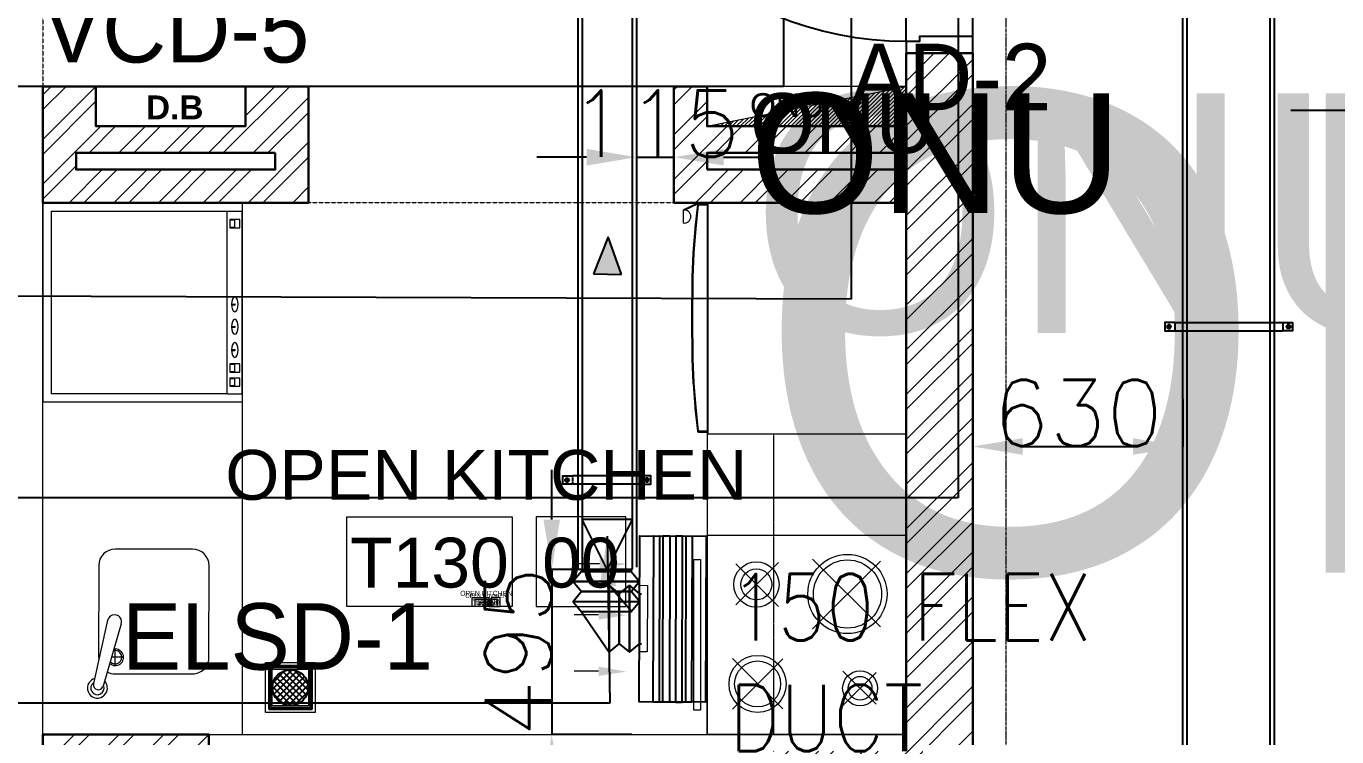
# Model space of a CAD drawing. Header units: millimetres. Extents: x -9226 to 166212, y -13 to 97274.
# Drawn here: x 35000 to 38946, y 46723 to 48861 of the extents above; entities that cross this region are included whole.
import ezdxf
from ezdxf.enums import TextEntityAlignment as Align

# ---------------------------------------------------------------- set-up
doc = ezdxf.new("R2010")
doc.units = ezdxf.units.MM
for name, pattern in [('23491-A-XR-GRID$0$23288-XR-Unit GRIDS$0$CENTER2', [28.575, 19.05, -3.175, 3.175, -3.175]), ('23491-XR-AR-2ND FLOOR PLAN$0$23491-XR-AR-TYP-FLOOR$0$DASHED2', [0.375, 0.25, -0.125]), ('23491-XR-AR-2ND FLOOR PLAN$0$23491-XR-AR-TYP-FLOOR$0$HIDDEN', [9.525, 6.35, -3.175]), ('HIDDEN', [9.525, 6.35, -3.175])]:
    doc.linetypes.add(name, pattern=pattern)
doc.layers.get('0').update_dxf_attribs({"color": 8})
doc.layers.get('Defpoints').update_dxf_attribs({"color": 8})
for name, color, linetype in [('-EAD', 30, 'Continuous'), ('-TEXT', 7, 'Continuous'), ('1.INS', 8, 'Continuous'), ('1.support 2', 7, 'Continuous'), ('23491-XR-AR-2ND FLOOR PLAN$0$23491-XR-AR-TYP-FLOOR$0$A-ELC-DP', 8, 'Continuous'), ('23491-XR-AR-2ND FLOOR PLAN$0$23491-XR-AR-TYP-FLOOR$0$A-ELC-DP @ 100', 8, 'Continuous'), ('23491-XR-AR-2ND FLOOR PLAN$0$23491-XR-AR-TYP-FLOOR$0$A-ELC-DP @ 1000', 8, 'Continuous'), ('23491-XR-AR-2ND FLOOR PLAN$0$23491-XR-AR-TYP-FLOOR$0$A-ELC-DP @ 2000', 8, 'Continuous'), ('23491-XR-AR-2ND FLOOR PLAN$0$23491-XR-AR-TYP-FLOOR$0$A-ELC-DP @ 250', 8, 'Continuous'), ('23491-XR-AR-2ND FLOOR PLAN$0$23491-XR-AR-TYP-FLOOR$0$A-ELC-DP @ 500', 8, 'Continuous'), ('23491-XR-AR-2ND FLOOR PLAN$0$23491-XR-AR-TYP-FLOOR$0$A-gs-FURNITURE', 8, 'Continuous'), ('23491-XR-AR-2ND FLOOR PLAN$0$23491-XR-AR-TYP-FLOOR$0$LLL', 8, 'Continuous'), ('23491-XR-AR-2ND FLOOR PLAN$0$23491-XR-AR-TYP-FLOOR$0$Zone-6_30May22$0$TYP$0$2B+G+19+R Typical Floor$0$Kitchen', 8, 'Continuous'), ('23491-XR-AR-2ND FLOOR PLAN$0$NEC-DR-FIXTURES', 8, 'Continuous'), ('EAD', 30, 'Continuous'), ('ETA-AC-SUPPORT', 25, 'Continuous'), ('FAD', 3, 'Continuous'), ('HVAC-VOL-SPD-S01-M-01-0400 R-01$0$HVAC-VOL-SPD-S01-M-01-0400 R-01$0$000-VL-M-SAD ATD', 3, 'Continuous'), ('HVAC-VOL-SPD-S01-M-01-0400 R-01$0$HVAC-VOL-SPD-S01-M-01-0400 R-01$0$SLOTTED DIFFUSER', 171, 'Continuous'), ('VCD SHE', 7, 'Continuous')]:
    doc.layers.add(name, color=color, linetype=linetype)
for name, color, linetype, lineweight in [('1.TAGGING', 7, 'Continuous', 5), ('1.XREF', 8, 'Continuous', 9), ('23491-A-XR-GRID$0$G-ANNO-GRID', 8, '23491-A-XR-GRID$0$23288-XR-Unit GRIDS$0$CENTER2', 0), ('23491-XR-AR-2ND FLOOR PLAN$0$23491-XR-AR-TYP-FLOOR$0$A-ANNO-TEXT @ 50', 8, 'Continuous', 25), ('23491-XR-AR-2ND FLOOR PLAN$0$23491-XR-AR-TYP-FLOOR$0$A-EQUP-KITN-PLAN', 8, 'Continuous', 9), ('23491-XR-AR-2ND FLOOR PLAN$0$23491-XR-AR-TYP-FLOOR$0$A-FLOR-OVHD', 8, '23491-XR-AR-2ND FLOOR PLAN$0$23491-XR-AR-TYP-FLOOR$0$HIDDEN', 15), ('23491-XR-AR-2ND FLOOR PLAN$0$23491-XR-AR-TYP-FLOOR$0$A-Glaz-Sill', 8, 'Continuous', 5), ('23491-XR-AR-2ND FLOOR PLAN$0$23491-XR-AR-TYP-FLOOR$0$Zone-6_30May22$0$TYP$0$2B+G+19+R Typical Floor$0$A-DOOR', 8, 'Continuous', 25), ('23491-XR-AR-2ND FLOOR PLAN$0$A-FLOR-IDEN', 8, 'Continuous', 9), ('23491-XR-AR-2ND FLOOR PLAN$0$A-FLOR-IDEN @ 10', 8, 'Continuous', 9), ('23491-XR-AR-2ND FLOOR PLAN$0$A-FLOR-IDEN @ 100', 8, 'Continuous', 9), ('23491-XR-AR-2ND FLOOR PLAN$0$A-FLOR-IDEN @ 5', 8, 'Continuous', 9), ('23491-XR-AR-2ND FLOOR PLAN$0$A-FLOR-IDEN @ 8', 8, 'Continuous', 9), ('23491-XR-AR-2ND FLOOR PLAN$0$A-WALL', 8, 'Continuous', 30), ('23491-XR-AR-2ND FLOOR PLAN$0$A-WALL-PATT', 8, 'Continuous', 5), ('A-ANNO-DIMS', 8, 'Continuous', 9), ('DLI', 7, 'Continuous', 5), ('HVAC-VOL-SPD-S01-M-01-0400 R-01$0$HVAC-VOL-SPD-S01-M-01-0400 R-01$0$000-VL-M-FLEXIBLE', 251, 'Continuous', 15), ('HVAC-VOL-SPD-S01-M-01-0400 R-01$0$HVAC-VOL-SPD-S01-M-01-0400 R-01$0$000-VL-M-RAD ATD', 150, 'Continuous', 20)]:
    doc.layers.add(name, color=color, linetype=linetype, lineweight=lineweight)
doc.styles.add('23491-XR-AR-2ND FLOOR PLAN$0$23491-XR-AR-TYP-FLOOR$0$SDC-TEXT', font='arial.ttf')
doc.styles.add('23491-XR-AR-2ND FLOOR PLAN$0$23491-XR-AR-TYP-FLOOR$0$SDC-TEXT-ARB', font='sdc-arb.shx')
doc.styles.add('23491-XR-AR-2ND FLOOR PLAN$0$SDC-TEXT_4_2', font='arial.ttf')
doc.styles.add('JSE', font='romans.shx', dxfattribs={"width": 0.85})
doc.styles.add('ROMANS', font='isocp.shx', dxfattribs={"width": 0.8})
doc.styles.add('SDC-TEXT-ARB', font='sdc-arb.shx', dxfattribs={"height": 0.5})
doc.styles.get("Standard").update_dxf_attribs({"font": 'romans.shx', "height": 200})
doc.dimstyles.new('ISO-25', dxfattribs={"dimtxt": 200, "dimasz": 150, "dimexe": 1.25, "dimexo": 0.625, "dimgap": 1, "dimtad": 1, "dimtoh": 1, "dimdec": 0, "dimrnd": 5, "dimtxsty": 'Standard', "dimcen": 2.5, "dimclrd": 256, "dimclre": 256, "dimclrt": 7, "dimadec": 0, "dimazin": 0, "dimtfac": 1, "dimtdec": 0, "dimtix": 1, "dimtmove": 2, "dimatfit": 3, "dimfxl": 1, "dimarcsym": 1})
doc.dimstyles.new('JSE', dxfattribs={"dimtxt": 50, "dimasz": 150, "dimexe": 0.18, "dimexo": 0.0625, "dimgap": 50, "dimtad": 0, "dimdec": 0, "dimrnd": 5, "dimzin": 0, "dimdsep": 46, "dimtxsty": 'ROMANS', "dimcen": 0.09, "dimclrd": 7, "dimclre": 7, "dimclrt": 7, "dimadec": 0, "dimazin": 0, "dimtfac": 1, "dimtdec": 0, "dimtofl": 0, "dimtmove": 0, "dimatfit": 3, "dimfxl": 1, "dimtolj": 1, "dimtzin": 0, "dimarcsym": 1})
doc.dimstyles.new('JSE-1.25', dxfattribs={"dimtxt": 200, "dimasz": 150, "dimexe": 0.18, "dimexo": 0.0625, "dimgap": 20, "dimtad": 1, "dimdec": 0, "dimrnd": 5, "dimzin": 0, "dimdsep": 46, "dimtxsty": 'ROMANS', "dimcen": 0.09, "dimclrd": 256, "dimclre": 256, "dimclrt": 7, "dimadec": 0, "dimazin": 0, "dimtfac": 1, "dimtdec": 0, "dimtofl": 0, "dimtmove": 0, "dimatfit": 3, "dimfxl": 1, "dimtolj": 1, "dimtzin": 0, "dimarcsym": 0})

# ---------------------------------------------------------------- blocks, each defined once
blk = doc.blocks.new('*U539')
at = {"layer": '23491-XR-AR-2ND FLOOR PLAN$0$23491-XR-AR-TYP-FLOOR$0$Zone-6_30May22$0$TYP$0$2B+G+19+R Typical Floor$0$A-DOOR', "color": 8}
for p, q in [((1.065, 0), (0.035, 0)), ((1.05, -0.2), (0.05, -0.2))]:
    blk.add_line(p, q, dxfattribs=at)
blk.add_lwpolyline([(0.075, 0), (0.075, 1.0292), (0.035, 1.0292), (0.035, 0)], close=True, dxfattribs=at)
for points in [[(0.035, 0), (0, 0), (0, -0.2), (0.05, -0.2), (0.05, -0.04), (0.035, -0.04), (0.035, 0)], [(1.065, 0), (1.1, 0), (1.1, -0.2), (1.05, -0.2), (1.05, -0.04), (1.065, -0.04), (1.065, 0)]]:
    blk.add_lwpolyline(points, dxfattribs=at)
blk.add_arc((0.035, 0), 1.03, 0, 87.7744, dxfattribs=at)
blk = doc.blocks.new('23491-XR-AR-2ND FLOOR PLAN$0$23491-XR-AR-TYP-FLOOR$0$onu')
at = {"layer": '23491-XR-AR-2ND FLOOR PLAN$0$23491-XR-AR-TYP-FLOOR$0$LLL', "color": 8}
blk.add_lwpolyline([(30, 60), (30, 510), (150, 510), (150, 60)], close=True, dxfattribs=at)
at = {"layer": '23491-XR-AR-2ND FLOOR PLAN$0$23491-XR-AR-TYP-FLOOR$0$A-ANNO-TEXT @ 50', "color": 8, "insert": (129.2, 210.5), "char_height": 72, "width": 1966.959, "attachment_point": 7, "rotation": 90, "style": '23491-XR-AR-2ND FLOOR PLAN$0$23491-XR-AR-TYP-FLOOR$0$SDC-TEXT'}
blk.add_mtext('{\\fArial|b1|i0|c0|p34;D.B}', dxfattribs=at)
blk = doc.blocks.new('*U722')
at = {"layer": '23491-XR-AR-2ND FLOOR PLAN$0$23491-XR-AR-TYP-FLOOR$0$A-ELC-DP @ 100', "color": 8, "lineweight": 25, "insert": (129.2, 99.7), "char_height": 72.149, "attachment_point": 1, "style": '23491-XR-AR-2ND FLOOR PLAN$0$23491-XR-AR-TYP-FLOOR$0$SDC-TEXT-ARB'}
blk.add_mtext_dynamic_manual_height_columns('{\\fArial|b0|i0|c0|p34;ONU}', width=72.149, gutter_width=360.7, heights=[0], dxfattribs=at)
at = {"layer": '23491-XR-AR-2ND FLOOR PLAN$0$23491-XR-AR-TYP-FLOOR$0$A-ELC-DP @ 1000', "color": 8, "lineweight": 25, "insert": (129.2, 99.7), "char_height": 721.494, "attachment_point": 1, "style": '23491-XR-AR-2ND FLOOR PLAN$0$23491-XR-AR-TYP-FLOOR$0$SDC-TEXT-ARB'}
blk.add_mtext_dynamic_manual_height_columns('{\\fArial|b0|i0|c0|p34;ONU}', width=721.494, gutter_width=3607.5, heights=[0], dxfattribs=at)
at = {"layer": '23491-XR-AR-2ND FLOOR PLAN$0$23491-XR-AR-TYP-FLOOR$0$A-ELC-DP @ 2000', "color": 8, "lineweight": 25, "insert": (129.2, 99.7), "char_height": 1442.988, "attachment_point": 1, "style": '23491-XR-AR-2ND FLOOR PLAN$0$23491-XR-AR-TYP-FLOOR$0$SDC-TEXT-ARB'}
blk.add_mtext_dynamic_manual_height_columns('{\\fArial|b0|i0|c0|p34;ONU}', width=1442.988, gutter_width=7214.9, heights=[0], dxfattribs=at)
at = {"layer": '23491-XR-AR-2ND FLOOR PLAN$0$23491-XR-AR-TYP-FLOOR$0$A-ELC-DP @ 250', "color": 8, "lineweight": 25, "insert": (129.2, 99.7), "char_height": 180.374, "attachment_point": 1, "style": '23491-XR-AR-2ND FLOOR PLAN$0$23491-XR-AR-TYP-FLOOR$0$SDC-TEXT-ARB'}
blk.add_mtext_dynamic_manual_height_columns('{\\fArial|b0|i0|c0|p34;ONU}', width=180.374, gutter_width=901.9, heights=[0], dxfattribs=at)
at = {"layer": '23491-XR-AR-2ND FLOOR PLAN$0$23491-XR-AR-TYP-FLOOR$0$A-ELC-DP @ 500', "color": 8, "lineweight": 25, "insert": (129.2, 99.7), "char_height": 360.747, "attachment_point": 1, "style": '23491-XR-AR-2ND FLOOR PLAN$0$23491-XR-AR-TYP-FLOOR$0$SDC-TEXT-ARB'}
blk.add_mtext_dynamic_manual_height_columns('{\\fArial|b0|i0|c0|p34;ONU}', width=360.747, gutter_width=1803.7, heights=[0], dxfattribs=at)
blk = doc.blocks.new('23491-XR-AR-2ND FLOOR PLAN$0$23491-XR-AR-TYP-FLOOR$0$A$C81039be2')
h = blk.add_hatch()
h.set_pattern_fill('ANSI31', color=8, scale=66.494154, angle=-360, style=0)
h.set_pattern_definition([(45, (-6738.033, -3450.009), (-5.877308, 5.877308), [])])
h.paths.add_polyline_path([(600, 120), (0, 0), (600, 0)])
at = {"color": 8}
blk.add_line((0, 0), (600, 120), dxfattribs=at)
blk.add_lwpolyline([(0, 120), (0, 0), (600, 0), (600, 120)], close=True, dxfattribs=at)
at = {"layer": '23491-XR-AR-2ND FLOOR PLAN$0$23491-XR-AR-TYP-FLOOR$0$A-ELC-DP'}
blk.add_blockref('*U722', (0, 0), dxfattribs=at)
blk = doc.blocks.new('23491-XR-AR-2ND FLOOR PLAN$0$23491-XR-AR-TYP-FLOOR$0$Zone-6_30May22$0$A$C0C2B75C3')
at = {"color": 8, "linetype": 'Continuous'}
for p, q in [((0, -0.6), (0, 0)), ((0.6, 0), (0, 0)), ((0.025, -0.5548), (0.025, -0.025)), ((0.575, -0.025), (0.025, -0.025)), ((0.575, -0.025), (0.575, -0.5548)), ((0.6, 0), (0.6, -0.6)), ((0.025, -0.5548), (0.025, -0.6)), ((0.025, -0.5548), (0.575, -0.5548)), ((0.0481, -0.5781), (0.0726, -0.5781)), ((0.0905, -0.5781), (0.115, -0.5781)), ((0.1558, -0.5684), (0.1558, -0.5783)), ((0.1582, -0.5684), (0.1582, -0.5783)), ((0.2257, -0.5684), (0.2257, -0.5783)), ((0.2281, -0.5684), (0.2281, -0.5783)), ((0.293, -0.5684), (0.293, -0.5783)), ((0.2953, -0.5684), (0.2953, -0.5783)), ((0.525, -0.5781), (0.5495, -0.5781)), ((0.575, -0.5548), (0.575, -0.6)), ((0.6, -0.6), (0, -0.6)), ((0.025, -0.6), (0.575, -0.6))]:
    blk.add_line(p, q, dxfattribs=at)
for points in [[(0.0726, -0.5631), (0.0481, -0.5631), (0.0481, -0.5931), (0.0726, -0.5931)], [(0.0716, -0.5772), (0.049, -0.5772), (0.049, -0.5641), (0.0716, -0.5641)], [(0.115, -0.5631), (0.0905, -0.5631), (0.0905, -0.5931), (0.115, -0.5931)], [(0.1141, -0.5772), (0.0915, -0.5772), (0.0915, -0.5641), (0.1141, -0.5641)], [(0.5495, -0.5631), (0.525, -0.5631), (0.525, -0.5931), (0.5495, -0.5931)], [(0.5486, -0.5772), (0.526, -0.5772), (0.526, -0.5641), (0.5486, -0.5641)]]:
    blk.add_lwpolyline(points, close=True, dxfattribs=at)
for centre in [(0.157, -0.5783), (0.2269, -0.5783), (0.2942, -0.5783)]:
    blk.add_arc(centre, 0.00118, 179.9999, 359.9999, dxfattribs=at)
at = {"color": 8, "linetype": 'Continuous', "extrusion": (0, 0, -1)}
for centre in [(0.157, -0.5781), (0.2269, -0.5781), (0.2942, -0.5781)]:
    blk.add_ellipse(centre, major_axis=(-0.0226, 0), ratio=0.428026, dxfattribs=at)
blk = doc.blocks.new('23491-XR-AR-2ND FLOOR PLAN$0$23491-XR-AR-TYP-FLOOR$0$Zone-6_30May22$0$A$C46154010')
at = {"color": 8}
for p, q in [((0.2868, 0.6717), (0.2865, 0.6673)), ((0.2965, 0.6717), (0.2868, 0.6717)), ((0.3013, 0.6717), (0.2965, 0.6717)), ((0.3062, 0.6717), (0.3013, 0.6717)), ((0.3159, 0.6717), (0.3062, 0.6717)), ((0.3208, 0.6717), (0.3159, 0.6717)), ((0.3256, 0.6717), (0.3208, 0.6717)), ((0.3258, 0.6707), (0.3256, 0.6717)), ((-0.3401, 0.6262), (-0.2677, 0.634)), ((-0.2677, 0.634), (-0.3401, 0.6262)), ((-0.2704, 0.6363), (-0.34, 0.6286)), ((-0.2677, 0.6366), (-0.2704, 0.6363)), ((-0.1968, 0.6422), (-0.2677, 0.6366)), ((-0.2677, 0.634), (-0.195, 0.6395)), ((-0.195, 0.6395), (-0.2677, 0.634)), ((-0.195, 0.6423), (-0.1968, 0.6422)), ((-0.1229, 0.6457), (-0.195, 0.6423)), ((-0.195, 0.6395), (-0.1221, 0.6428)), ((-0.1221, 0.6428), (-0.195, 0.6395)), ((-0.1221, 0.6458), (-0.1229, 0.6457)), ((0.001, 0.6469), (-0.1221, 0.6458)), ((-0.1221, 0.6428), (0.0009, 0.6439)), ((0.0009, 0.6439), (-0.1221, 0.6428)), ((0.0009, 0.6439), (0.1239, 0.6428)), ((0.1239, 0.6428), (0.0009, 0.6439)), ((0.1239, 0.6458), (0.001, 0.6469)), ((0.125, 0.6457), (0.1239, 0.6458)), ((0.1239, 0.6428), (0.1967, 0.6395)), ((0.1967, 0.6395), (0.1239, 0.6428)), ((0.1969, 0.6423), (0.125, 0.6457)), ((0.1967, 0.6395), (0.2694, 0.634)), ((0.2694, 0.634), (0.1967, 0.6395)), ((0.2695, 0.6366), (0.1969, 0.6423)), ((0.2694, 0.634), (0.3417, 0.6263)), ((0.3417, 0.6263), (0.2694, 0.634)), ((0.2724, 0.6363), (0.2695, 0.6366)), ((0.3419, 0.6286), (0.2724, 0.6363)), ((0.2865, 0.6673), (0.2872, 0.6632)), ((0.2872, 0.6632), (0.2888, 0.6592)), ((0.2888, 0.6592), (0.2911, 0.6557)), ((0.2911, 0.6557), (0.2942, 0.6528)), ((0.2942, 0.6528), (0.2979, 0.6505)), ((0.2979, 0.6505), (0.302, 0.6491)), ((0.302, 0.6491), (0.3062, 0.6487)), ((0.3062, 0.6487), (0.3104, 0.6491)), ((0.3104, 0.6491), (0.3145, 0.6505)), ((0.3145, 0.6505), (0.3182, 0.6528)), ((0.3182, 0.6528), (0.3213, 0.6557)), ((0.3213, 0.6557), (0.3236, 0.6592)), ((0.3236, 0.6592), (0.3252, 0.6632)), ((0.3252, 0.6632), (0.3258, 0.6662)), ((0.3465, 0.6283), (0.3258, 0.6707)), ((0.3258, 0.6707), (0.3258, 0.6662)), ((0.3258, 0.6662), (0.3258, 0.6707)), ((0.3258, 0.6662), (0.3445, 0.6278)), ((-0.346, 0.5977), (-0.3475, 0.5962)), ((-0.3475, 0.5962), (-0.3475, 0.0015)), ((0.346, 0.5977), (-0.346, 0.5977)), ((-0.3425, 0.6267), (-0.3426, 0.6256)), ((-0.3426, 0.6256), (-0.3426, 0.5977)), ((-0.3426, 0.5977), (0.3445, 0.5977)), ((-0.3419, 0.6276), (-0.3425, 0.6267)), ((-0.341, 0.6283), (-0.3419, 0.6276)), ((-0.34, 0.6286), (-0.341, 0.6283)), ((-0.3401, 0.5982), (-0.3401, 0.6262)), ((-0.3401, 0.6262), (-0.3401, 0.5982)), ((0.3417, 0.5982), (-0.3401, 0.5982)), ((-0.3401, 0.5982), (0.3417, 0.5982)), ((0.3417, 0.6263), (0.3417, 0.5982)), ((0.3417, 0.5982), (0.3417, 0.6263)), ((0.3429, 0.6283), (0.3419, 0.6286)), ((0.3438, 0.6276), (0.3429, 0.6283)), ((0.3443, 0.6267), (0.3438, 0.6276)), ((0.3445, 0.6256), (0.3443, 0.6267)), ((0.3445, 0.6278), (0.3445, 0.5979)), ((0.3445, 0.5977), (0.3445, 0.6256)), ((0.3445, 0.5979), (0.3464, 0.5979)), ((0.3475, 0.5962), (0.346, 0.5977)), ((0.3464, 0.5979), (0.3465, 0.6283)), ((0.3475, 0.0015), (0.3475, 0.5962)), ((-0.3475, 0.0015), (-0.346, 0)), ((-0.346, 0), (0.346, 0)), ((0.346, 0), (0.3475, 0.0015))]:
    blk.add_line(p, q, dxfattribs=at)
blk = doc.blocks.new('23491-XR-AR-2ND FLOOR PLAN$0$23491-XR-AR-TYP-FLOOR$0$Zone-6_30May22$0$A$C491F5E43')
at = {"layer": '23491-XR-AR-2ND FLOOR PLAN$0$23491-XR-AR-TYP-FLOOR$0$Zone-6_30May22$0$TYP$0$2B+G+19+R Typical Floor$0$Kitchen', "color": 8}
for p, q in [((0, 0), (-0.13, 0)), ((-0.13, 0), (-0.13, -0.13)), ((0, -0.13), (0, 0)), ((-0.125, -0.005), (-0.125, -0.125)), ((-0.005, -0.005), (-0.125, -0.005)), ((-0.005, -0.125), (-0.005, -0.005)), ((-0.13, -0.13), (0, -0.13)), ((-0.125, -0.125), (-0.005, -0.125))]:
    blk.add_line(p, q, dxfattribs=at)
blk = doc.blocks.new('23491-XR-AR-2ND FLOOR PLAN$0$23491-XR-AR-TYP-FLOOR$0$Zone-6_30May22$0$TYP$0$2B+G+19+R Typical Floor$0$A$C07E35695')
at = {"color": 8}
for p, q in [((-0.6, 0.6), (0, 0.6)), ((-0.6, 0), (-0.6, 0.6)), ((0, 0.6), (0, 0)), ((-0.3722, 0.3722), (-0.5238, 0.5238)), ((-0.5231, 0.3722), (-0.3715, 0.5238)), ((-0.0868, 0.5132), (-0.2148, 0.3852)), ((-0.2102, 0.5132), (-0.0822, 0.3852)), ((-0.0781, 0.0781), (-0.2823, 0.2823)), ((-0.2762, 0.0781), (-0.072, 0.2823)), ((-0.5127, 0.1908), (-0.4129, 0.0911)), ((-0.4092, 0.1908), (-0.5089, 0.0911)), ((0, 0), (-0.6, 0))]:
    blk.add_line(p, q, dxfattribs=at)
for points in [[(-0.0731, 0.64), (-0.0731, 0.62), (-0.5269, 0.62), (-0.5269, 0.64)], [(-0.6, 0.6), (0, 0.6), (0, 0), (-0.6, 0)]]:
    blk.add_lwpolyline(points, close=True, dxfattribs=at)
for centre, radius in [((-0.4477, 0.4477), 0.0859), ((-0.4477, 0.4477), 0.0692), ((-0.1485, 0.4515), 0.0682), ((-0.1485, 0.4515), 0.0466), ((-0.1771, 0.1771), 0.1193), ((-0.1771, 0.1771), 0.1026), ((-0.4609, 0.1391), 0.0525), ((-0.4609, 0.1391), 0.0358)]:
    blk.add_circle(centre, radius, dxfattribs=at)
blk = doc.blocks.new('23491-XR-AR-2ND FLOOR PLAN$0$23491-XR-AR-TYP-FLOOR$0$A$C5CDB2392')
at = {"color": 8}
for p, q in [((0.1378, -0.0001), (-0.1378, 0.0001)), ((-0.1878, -0.0499), (-0.1878, -0.2821)), ((0.1878, -0.2823), (0.1878, -0.0501)), ((0.0374, -0.2643), (0.2249, -0.319)), ((0.1378, -0.2573), (0.1378, -0.2936)), ((0.0264, -0.3053), (0.2171, -0.3479)), ((0.1628, -0.2823), (0.1128, -0.2823)), ((-0.1378, -0.3321), (0.1378, -0.3323))]:
    blk.add_line(p, q, dxfattribs=at)
for radius, start, end in [(0.025, 318.1106, 189.3351), (0.02, 311.0156, 196.4302)]:
    blk.add_arc((0.1378, -0.2823), radius, start, end, dxfattribs=at)
for centre, major_axis, start_param, end_param in [((-0.1378, -0.0499), (0.0354, -0.0354), 2.356202, 3.926998), ((0.1378, -0.0501), (0.0354, -0.0354), 0.785405, 2.356202), ((0.0311, -0.2845), (0.015, 0.015), 0.861028, 3.327777), ((0.0311, -0.2845), (0.015, 0.015), 0.481927, 0.861028), ((-0.1378, -0.2821), (0.0354, -0.0354), 3.926998, 5.497794), ((0.0311, -0.2845), (0.015, -0.015), 4.898573, 5.277673), ((0.1378, -0.2823), (0.0354, -0.0354), 0.283551, 0.785405), ((0.2306, -0.336), (0.0212, -0.0212), 4.221364, 9.392218), ((0.2306, -0.336), (0.0141, -0.0141), 4.524166, 9.089416), ((0.1378, -0.2823), (0.0354, -0.0354), 5.497794, 5.641464), ((0.2204, -0.3333), (0.0106, -0.0106), 5.341868, 8.271714)]:
    blk.add_ellipse(centre, major_axis=major_axis, ratio=1, start_param=start_param, end_param=end_param, dxfattribs=at)
blk = doc.blocks.new('*U507')
at = {"color": 8, "linetype": 'ByBlock'}
for points in [[(1.3, 0), (-7, 0), (-7, 4.5), (1.3, 4.5)], [(2.5, 0), (7, 0), (7, 4.5), (2.5, 4.5)]]:
    blk.add_lwpolyline(points, close=True, dxfattribs=at)
at = {"color": 8, "linetype": 'ByBlock', "style": '23491-XR-AR-2ND FLOOR PLAN$0$SDC-TEXT_4_2'}
for tag, p in [('ROOM-NAME-2', (0, 9.95)), ('ROOM-NAME-1', (0, 6.6)), ('ROOM-NO.', (-2.85, 2.2)), ('ROOM-FINISH', (4.75, 2.2))]:
    blk.add_attdef(tag, text='', height=2.5, dxfattribs=at).set_placement(p, align=Align.MIDDLE_CENTER)
blk = doc.blocks.new('*U796')
at = {"layer": '23491-XR-AR-2ND FLOOR PLAN$0$A-FLOR-IDEN @ 10', "color": 8}
ref = blk.add_blockref('*U507', (36385.2, 47115.3), dxfattribs=dict(at, xscale=5.999999999999999, yscale=5.999999999999999, zscale=5.999999999999999))
ref.add_attrib('ROOM-NO.', 'T130', dxfattribs={"layer": '0', "color": 0, "linetype": 'ByBlock', "height": 15, "style": '23491-XR-AR-2ND FLOOR PLAN$0$SDC-TEXT_4_2'}).set_placement((36368.1, 47128.5), align=Align.MIDDLE_CENTER)
ref.add_attrib('ROOM-FINISH', '00', dxfattribs={"layer": '0', "color": 0, "linetype": 'ByBlock', "height": 15, "style": '23491-XR-AR-2ND FLOOR PLAN$0$SDC-TEXT_4_2'}).set_placement((36413.7, 47128.5), align=Align.MIDDLE_CENTER)
ref.add_attrib('ROOM-NAME-1', 'OPEN KITCHEN', dxfattribs={"layer": '0', "color": 0, "linetype": 'ByBlock', "height": 15, "style": '23491-XR-AR-2ND FLOOR PLAN$0$SDC-TEXT_4_2'}).set_placement((36385.2, 47154.9), align=Align.MIDDLE_CENTER)
at = {"layer": '23491-XR-AR-2ND FLOOR PLAN$0$A-FLOR-IDEN @ 100', "color": 8}
ref = blk.add_blockref('*U507', (36385.2, 47115.3), dxfattribs=dict(at, xscale=60, yscale=60, zscale=60))
ref.add_attrib('ROOM-NO.', 'T130', dxfattribs={"layer": '0', "color": 0, "linetype": 'ByBlock', "height": 150, "style": '23491-XR-AR-2ND FLOOR PLAN$0$SDC-TEXT_4_2'}).set_placement((36214.2, 47247.3), align=Align.MIDDLE_CENTER)
ref.add_attrib('ROOM-FINISH', '00', dxfattribs={"layer": '0', "color": 0, "linetype": 'ByBlock', "height": 150, "style": '23491-XR-AR-2ND FLOOR PLAN$0$SDC-TEXT_4_2'}).set_placement((36670.2, 47247.3), align=Align.MIDDLE_CENTER)
ref.add_attrib('ROOM-NAME-1', 'OPEN KITCHEN', dxfattribs={"layer": '0', "color": 0, "linetype": 'ByBlock', "height": 150, "style": '23491-XR-AR-2ND FLOOR PLAN$0$SDC-TEXT_4_2'}).set_placement((36385.2, 47511.3), align=Align.MIDDLE_CENTER)
at = {"layer": '23491-XR-AR-2ND FLOOR PLAN$0$A-FLOR-IDEN @ 5', "color": 8}
ref = blk.add_blockref('*U507', (36385.2, 47115.3), dxfattribs=dict(at, xscale=3, yscale=3, zscale=3))
ref.add_attrib('ROOM-NO.', 'T130', dxfattribs={"layer": '0', "color": 0, "linetype": 'ByBlock', "height": 7.5, "style": '23491-XR-AR-2ND FLOOR PLAN$0$SDC-TEXT_4_2'}).set_placement((36376.7, 47121.9), align=Align.MIDDLE_CENTER)
ref.add_attrib('ROOM-FINISH', '00', dxfattribs={"layer": '0', "color": 0, "linetype": 'ByBlock', "height": 7.5, "style": '23491-XR-AR-2ND FLOOR PLAN$0$SDC-TEXT_4_2'}).set_placement((36399.5, 47121.9), align=Align.MIDDLE_CENTER)
ref.add_attrib('ROOM-NAME-1', 'OPEN KITCHEN', dxfattribs={"layer": '0', "color": 0, "linetype": 'ByBlock', "height": 7.5, "style": '23491-XR-AR-2ND FLOOR PLAN$0$SDC-TEXT_4_2'}).set_placement((36385.2, 47135.1), align=Align.MIDDLE_CENTER)
at = {"layer": '23491-XR-AR-2ND FLOOR PLAN$0$A-FLOR-IDEN @ 8', "color": 8}
ref = blk.add_blockref('*U507', (36385.2, 47115.3), dxfattribs=dict(at, xscale=4.8, yscale=4.8, zscale=4.8))
ref.add_attrib('ROOM-NO.', 'T130', dxfattribs={"layer": '0', "color": 0, "linetype": 'ByBlock', "height": 12, "style": '23491-XR-AR-2ND FLOOR PLAN$0$SDC-TEXT_4_2'}).set_placement((36371.5, 47125.8), align=Align.MIDDLE_CENTER)
ref.add_attrib('ROOM-FINISH', '00', dxfattribs={"layer": '0', "color": 0, "linetype": 'ByBlock', "height": 12, "style": '23491-XR-AR-2ND FLOOR PLAN$0$SDC-TEXT_4_2'}).set_placement((36408, 47125.8), align=Align.MIDDLE_CENTER)
ref.add_attrib('ROOM-NAME-1', 'OPEN KITCHEN', dxfattribs={"layer": '0', "color": 0, "linetype": 'ByBlock', "height": 12, "style": '23491-XR-AR-2ND FLOOR PLAN$0$SDC-TEXT_4_2'}).set_placement((36385.2, 47147), align=Align.MIDDLE_CENTER)
blk = doc.blocks.new('23491-XR-AR-2ND FLOOR PLAN$0$A$C9ddd01cc')
at = {"layer": '23491-XR-AR-2ND FLOOR PLAN$0$NEC-DR-FIXTURES', "linetype": 'ByBlock'}
h = blk.add_hatch(dxfattribs=at)
h.set_pattern_fill('_USER', color=8, scale=17.945026, angle=163.5932, style=0, double=1, pattern_type=0)
h.set_pattern_definition([(45, (-596980.314, -23271.093), (-12.6890497, 12.6890497), []), (135, (-596980.314, -23271.093), (-12.6890497, -12.6890497), [])])
h.paths.add_polyline_path([(100, 171.8, 1), (100, 28.2, 1)])
at = {"layer": '23491-XR-AR-2ND FLOOR PLAN$0$NEC-DR-FIXTURES', "color": 8, "lineweight": 0, "ltscale": 0.5}
for points in [[(0, 0), (0, 200), (200, 200), (200, 0)], [(173.3, 173.3), (173.3, 26.7), (26.7, 26.7), (26.7, 173.3)]]:
    blk.add_lwpolyline(points, close=True, dxfattribs=at)
at = {"layer": '23491-XR-AR-2ND FLOOR PLAN$0$NEC-DR-FIXTURES', "color": 8, "linetype": 'ByBlock'}
blk.add_circle((100, 100), 71.8, dxfattribs=at)
blk = doc.blocks.new('23491-XR-AR-2ND FLOOR PLAN')
at = {"layer": '23491-XR-AR-2ND FLOOR PLAN$0$A-WALL-PATT'}
h = blk.add_hatch(dxfattribs=at)
h.set_pattern_fill('ANSI32', color=8, scale=10)
h.paths.add_polyline_path([(37650, 46580), (37750, 46580), (37750, 45380), (37650, 45380), (37650, 45680), (37350, 45680), (37350, 46280), (37650, 46280)], flags=16)
h.paths.add_polyline_path([(37550, 46380), (37350, 46380), (37350, 46580), (37550, 46580)], flags=16)
h.paths.add_polyline_path([(37350, 45380), (37350, 45580), (37550, 45580), (37550, 45380)], flags=16)
h.paths.add_polyline_path([(37050, 48430), (37050, 48480), (37650, 48480), (37650, 48430)], flags=16)
h.paths.add_polyline_path([(37050, 43480), (37050, 43530), (37650, 43530), (37650, 43480)], flags=16)
h.paths.add_polyline_path([(29499.9, 46079.8), (29499.9, 45879.8), (35450, 45880), (35450, 45330), (35050, 45330), (35050, 45230), (35550, 45230), (35550, 45880), (37250, 45880), (37250, 45280), (37650, 45280), (37650, 43630), (36950, 43630), (36950, 43280), (37050, 43280), (37050, 43400), (37650, 43400), (37650, 43180), (37850, 43180), (37850, 48780), (37650, 48780), (37650, 48560), (37050, 48560), (37050, 48680), (36950, 48680), (36950, 48330), (37650, 48330), (37650, 46680), (37250, 46680), (37250, 46080), (35550, 46080), (35550, 46730), (35050, 46730), (35050, 46630), (35450, 46630), (35450, 46080)])
h = blk.add_hatch(dxfattribs=at)
h.set_pattern_fill('ANSI32', color=8, scale=10)
h.paths.add_polyline_path([(35150, 48430), (35150, 48480), (35750, 48480), (35750, 48430)], flags=16)
h.paths.add_polyline_path([(35050, 48680), (35210, 48680), (35210, 48560), (35660, 48560), (35660, 48680), (35850, 48680), (35850, 48330), (35050, 48330)])
at = {"layer": '23491-XR-AR-2ND FLOOR PLAN$0$23491-XR-AR-TYP-FLOOR$0$A-EQUP-KITN-PLAN', "color": 8}
for p, q in [((35050, 46730, 0), (35050, 48330, 0)), ((35650, 48330, 0), (35650, 46730, 0)), ((37050, 47642.4, 0), (37050, 46730, 0)), ((35550, 46730, 0), (37650, 46730, 0))]:
    blk.add_line(p, q, dxfattribs=at)
at = {"layer": '23491-XR-AR-2ND FLOOR PLAN$0$23491-XR-AR-TYP-FLOOR$0$A-EQUP-KITN-PLAN', "color": 8, "linetype": '23491-XR-AR-2ND FLOOR PLAN$0$23491-XR-AR-TYP-FLOOR$0$DASHED2'}
blk.add_line((37250, 47635, 0), (37250, 46730, 0), dxfattribs=at)
at = {"layer": '23491-XR-AR-2ND FLOOR PLAN$0$23491-XR-AR-TYP-FLOOR$0$A-FLOR-OVHD', "color": 8, "ltscale": 0.1}
for p, q in [((35050, 49980, 0), (35050, 48680, 0)), ((35850, 48680, 0), (36950, 48680, 0)), ((36950, 48330, 0), (35850, 48330, 0))]:
    blk.add_line(p, q, dxfattribs=at)
at = {"layer": '23491-XR-AR-2ND FLOOR PLAN$0$A-WALL', "color": 8}
for points in [[(37850, 43180), (37850, 48780), (37650, 48780), (37650, 48560), (37050, 48560), (37050, 48680), (36950, 48680), (36950, 48330), (37650, 48330), (37650, 46680)], [(35550, 46080), (35550, 46730), (35050, 46730), (35050, 46630)]]:
    blk.add_lwpolyline(points, dxfattribs=at)
for points in [[(35850, 48330), (35050, 48330), (35050, 48680), (35210, 48680), (35210, 48560), (35660, 48560), (35660, 48680), (35850, 48680)], [(35750, 48480), (35750, 48430), (35150, 48430), (35150, 48480)], [(37050, 48430), (37650, 48430), (37650, 48480), (37050, 48480)]]:
    blk.add_lwpolyline(points, close=True, dxfattribs=at)
at = {"layer": '23491-XR-AR-2ND FLOOR PLAN$0$23491-XR-AR-TYP-FLOOR$0$A-EQUP-KITN-PLAN', "color": 8}
for name, p, xscale, yscale, zscale, rotation in [('23491-XR-AR-2ND FLOOR PLAN$0$23491-XR-AR-TYP-FLOOR$0$Zone-6_30May22$0$A$C0C2B75C3', (35050, 47730, 0), 1000.000000000024, 1000.000000000024, 1000.000000000024, 90), ('23491-XR-AR-2ND FLOOR PLAN$0$23491-XR-AR-TYP-FLOOR$0$Zone-6_30May22$0$A$C46154010', (37650, 47982.5, 0), 1000.000000000024, 1000.000000000024, 1000.000000000024, 90), ('23491-XR-AR-2ND FLOOR PLAN$0$23491-XR-AR-TYP-FLOOR$0$Zone-6_30May22$0$TYP$0$2B+G+19+R Typical Floor$0$A$C07E35695', (37650, 47330, 0), 1000, 1000, 1000, 89.99988497366195), ('23491-XR-AR-2ND FLOOR PLAN$0$23491-XR-AR-TYP-FLOOR$0$A$C5CDB2392', (35550.4, 47100.3, 0), 1000, 1000, 1000, 270)]:
    blk.add_blockref(name, p, dxfattribs=dict(at, xscale=xscale, yscale=yscale, zscale=zscale, rotation=rotation))
at = {"layer": '23491-XR-AR-2ND FLOOR PLAN$0$23491-XR-AR-TYP-FLOOR$0$A-Glaz-Sill', "color": 8, "lineweight": 25, "rotation": 270}
blk.add_blockref('23491-XR-AR-2ND FLOOR PLAN$0$23491-XR-AR-TYP-FLOOR$0$onu', (35150, 48710, 0), dxfattribs=at)
at = {"layer": '23491-XR-AR-2ND FLOOR PLAN$0$23491-XR-AR-TYP-FLOOR$0$A-Glaz-Sill', "color": 8, "lineweight": 25}
blk.add_blockref('23491-XR-AR-2ND FLOOR PLAN$0$23491-XR-AR-TYP-FLOOR$0$A$C81039be2', (37050, 48560, 0), dxfattribs=at)
at = {"layer": '23491-XR-AR-2ND FLOOR PLAN$0$23491-XR-AR-TYP-FLOOR$0$A-gs-FURNITURE', "color": 8, "xscale": 1000.000000000024, "yscale": 1000.000000000024, "zscale": 1000.000000000024, "rotation": 90}
blk.add_blockref('23491-XR-AR-2ND FLOOR PLAN$0$23491-XR-AR-TYP-FLOOR$0$Zone-6_30May22$0$A$C491F5E43', (35730.6, 46936.8, 0), dxfattribs=at)
at = {"layer": '23491-XR-AR-2ND FLOOR PLAN$0$23491-XR-AR-TYP-FLOOR$0$Zone-6_30May22$0$TYP$0$2B+G+19+R Typical Floor$0$A-DOOR', "color": 8, "xscale": -1000.000000000004, "yscale": 1000.000000000002, "zscale": 1000.000000000002, "rotation": 89.99310242524703}
blk.add_blockref('*U539', (37650, 49880, 0), dxfattribs=at)
at = {"layer": '23491-XR-AR-2ND FLOOR PLAN$0$A-FLOR-IDEN'}
blk.add_blockref('*U796', (0, 0), dxfattribs=at)
at = {"layer": '23491-XR-AR-2ND FLOOR PLAN$0$NEC-DR-FIXTURES', "color": 8, "xscale": 0.7499999999999932, "yscale": 0.7499999999999932, "zscale": 0.7499999999999932}
blk.add_blockref('23491-XR-AR-2ND FLOOR PLAN$0$A$C9ddd01cc', (35720.5, 46796.3), dxfattribs=at)
blk = doc.blocks.new('23491-A-XR-GRID')
at = {"layer": '23491-A-XR-GRID$0$G-ANNO-GRID', "color": 8, "ltscale": 0.5}
blk.add_line((37950, 96273.8), (37950, 35003.6), dxfattribs=at)
blk = doc.blocks.new('XREF')
at = {"layer": 'A-ANNO-DIMS', "color": 8}
blk.add_blockref('23491-XR-AR-2ND FLOOR PLAN', (0, 0), dxfattribs=at)
blk.add_blockref('23491-A-XR-GRID', (0, 0))
blk = doc.blocks.new('HVAC-VOL-SPD-S01-M-01-0400 R-01$0$HVAC-VOL-SPD-S01-M-01-0400 R-01$0$A$C2F9C6816')
blk.add_hatch(color=256).paths.add_polyline_path([(-198.8, -78.6), (-398.8, -153.6), (-198.8, -228.6)])
for p, q in [((-198.8, -78.6), (-398.8, -153.6)), ((-198.8, -228.6), (-198.8, -78.6)), ((-398.8, -153.6), (-198.8, -228.6))]:
    blk.add_line(p, q)
blk = doc.blocks.new('t')
at = {"layer": 'ETA-AC-SUPPORT', "color": 7, "linetype": 'HIDDEN', "ltscale": 0.3, "extrusion": (2.40653e-07, 5.25136e-08, 1)}
for p, q in [((4429.3, -9484.4, 0), (4379.3, -9484.4, 0)), ((4392.9, -9513, 0), (4404.3, -9506.4, 0)), ((4392.9, -9526.2, 0), (4392.9, -9513, 0)), ((4392.9, -9526.2, 0), (4404.3, -9532.9, 0)), ((4415.8, -9513, 0), (4404.3, -9506.4, 0)), ((4415.8, -9526.2, 0), (4404.3, -9532.9, 0)), ((4415.8, -9526.2, 0), (4415.8, -9513, 0))]:
    blk.add_line(p, q, dxfattribs=at)
at = {"layer": 'ETA-AC-SUPPORT', "color": 7, "linetype": 'Continuous', "ltscale": 0.3, "extrusion": (2.40653e-07, 5.25136e-08, 1), "elevation": 0}
blk.add_lwpolyline([(4429.3, -9484.4), (4429.3, -9543.9), (4379.3, -9543.9), (4379.3, -9484.4)], dxfattribs=at)
at = {"layer": 'ETA-AC-SUPPORT', "color": 7, "linetype": 'HIDDEN', "ltscale": 0.3, "extrusion": (2.40653e-07, 5.25136e-08, 1)}
for radius in [11.5, 6]:
    blk.add_circle((4404.3, -9519.6, 0), radius, dxfattribs=at)
blk = doc.blocks.new('*U555')
at = {"layer": 'ETA-AC-SUPPORT', "color": 7, "linetype": 'Continuous', "ltscale": 0.3, "extrusion": (2.40653e-07, 5.25136e-08, 1)}
for p, q in [((4404.3, -9189.6, 0), (4404.3, -9514.1, 0)), ((4429.3, -9189.6, 0), (4429.3, -9514.1, 0))]:
    blk.add_line(p, q, dxfattribs=at)
at = {"color": 7, "linetype": 'Continuous', "xscale": -0.5, "yscale": 0.5, "zscale": 0.5, "rotation": 180}
blk.add_blockref('t', (2214.7, -13931.8, 0), dxfattribs=at)
at = {"color": 7, "linetype": 'Continuous', "xscale": 0.5, "yscale": 0.5, "zscale": 0.5}
blk.add_blockref('t', (2214.7, -4771.9, 0), dxfattribs=at)
blk = doc.blocks.new('*U553')
at = {"layer": 'ETA-AC-SUPPORT', "color": 7, "linetype": 'Continuous', "ltscale": 0.3, "extrusion": (2.40653e-07, 5.25136e-08, 1)}
for p, q in [((4404.3, -9309.5, 0), (4404.3, -9514.1, 0)), ((4429.3, -9309.5, 0), (4429.3, -9514.1, 0))]:
    blk.add_line(p, q, dxfattribs=at)
at = {"color": 7, "linetype": 'Continuous', "xscale": -0.5, "yscale": 0.5, "zscale": 0.5, "rotation": 180}
blk.add_blockref('t', (2214.7, -14051.7, 0), dxfattribs=at)
at = {"color": 7, "linetype": 'Continuous', "xscale": 0.5, "yscale": 0.5, "zscale": 0.5}
blk.add_blockref('t', (2214.7, -4771.9, 0), dxfattribs=at)
blk = doc.blocks.new('*D363')
at = {"layer": 'Defpoints', "color": 0, "transparency": 16777216}
for p in [(36837.3, 48467.1, 0), (36950, 48467.1), (36950, 48467.1)]:
    blk.add_point(p, dxfattribs=at)
at = {"layer": 'VCD SHE', "lineweight": -2, "transparency": 16777216}
for p, q in [((36687.3, 48467.1), (36537.3, 48467.1)), ((36837.3, 48467.7), (36837.3, 48468.3)), ((36837.3, 48467.1), (36950, 48467.1)), ((36950, 48467.7), (36950, 48468.3)), ((37100, 48467.1), (37250, 48467.1))]:
    blk.add_line(p, q, dxfattribs=at)
at = {"layer": 'VCD SHE', "transparency": 16777216}
for points in [[(36687.3, 48492.1), (36687.3, 48442.1), (36837.3, 48467.1)], [(37100, 48492.1), (37100, 48442.1), (36950, 48467.1)]]:
    blk.add_solid(points, dxfattribs=at)
at = {"layer": 'VCD SHE', "color": 7, "transparency": 16777216, "insert": (36893.6, 48568.1), "char_height": 200, "attachment_point": 5}
blk.add_mtext('115', dxfattribs=at)
blk = doc.blocks.new('*D364')
at = {"layer": 'Defpoints', "color": 0, "transparency": 16777216}
for p in [(36824.3, 47226.9, 0), (36582.3, 46730), (36824.3, 46730, 0)]:
    blk.add_point(p, dxfattribs=at)
at = {"layer": 'VCD SHE', "lineweight": -2, "transparency": 16777216}
for p, q in [((36582.3, 47376.9), (36582.3, 47526.9)), ((36823.7, 47226.9), (36581.1, 47226.9)), ((36582.3, 47226.9), (36582.3, 46730)), ((36823.6, 46730), (36581.1, 46730)), ((36582.3, 46580), (36582.3, 46430))]:
    blk.add_line(p, q, dxfattribs=at)
at = {"layer": 'VCD SHE', "transparency": 16777216}
for points in [[(36557.3, 47376.9), (36607.3, 47376.9), (36582.3, 47226.9)], [(36557.3, 46580), (36607.3, 46580), (36582.3, 46730)]]:
    blk.add_solid(points, dxfattribs=at)
at = {"layer": 'VCD SHE', "color": 7, "transparency": 16777216, "insert": (36481.3, 46978.5), "char_height": 200, "attachment_point": 5, "rotation": 90}
blk.add_mtext('495', dxfattribs=at)
blk = doc.blocks.new('*D389')
at = {"layer": 'Defpoints', "color": 0, "transparency": 16777216}
for p in [(37850, 47740.6), (38482.3, 47740.6, 0), (38482.3, 47596.6)]:
    blk.add_point(p, dxfattribs=at)
at = {"layer": 'VCD SHE', "lineweight": -2, "transparency": 16777216}
for p, q in [((37850, 47740), (37850, 47595.4)), ((38482.3, 47740), (38482.3, 47595.4)), ((38000, 47596.6), (38332.3, 47596.6))]:
    blk.add_line(p, q, dxfattribs=at)
at = {"layer": 'VCD SHE', "transparency": 16777216}
for points in [[(38000, 47621.6), (38000, 47571.6), (37850, 47596.6)], [(38332.3, 47621.6), (38332.3, 47571.6), (38482.3, 47596.6)]]:
    blk.add_solid(points, dxfattribs=at)
at = {"layer": 'VCD SHE', "color": 7, "transparency": 16777216, "insert": (38166.2, 47697.6), "char_height": 200, "attachment_point": 5}
blk.add_mtext('630', dxfattribs=at)
blk = doc.blocks.new('RGE')
at = {"layer": 'HVAC-VOL-SPD-S01-M-01-0400 R-01$0$HVAC-VOL-SPD-S01-M-01-0400 R-01$0$000-VL-M-FLEXIBLE', "color": 30, "linetype": 'ByBlock', "lineweight": -2, "extrusion": (1.67917e-07, -3.45697e-10, 1), "elevation": 0}
blk.add_lwpolyline([(233945.6, 241620), (233946, 241820), (233922.3, 241820), (233921.9, 241620)], close=True, dxfattribs=at)
at = {"layer": 'HVAC-VOL-SPD-S01-M-01-0400 R-01$0$HVAC-VOL-SPD-S01-M-01-0400 R-01$0$000-VL-M-RAD ATD', "color": 30, "extrusion": (-1.67917e-07, -3.45697e-10, 1)}
for p, q in [((234067.5, 241883.4, 0), (234140.4, 241883.6, 0)), ((234069, 241730.1, 0), (234141.9, 241730.2, 0)), ((234068.1, 241560.4, 0), (234141.1, 241560.5, 0))]:
    blk.add_line(p, q, dxfattribs=at)
for points in [[(234066.6, 241897.4, 0), (233983.1, 241883.3, 0), (234066.7, 241869.5, 0)], [(234068.1, 241744, 0), (233984.6, 241729.9, 0), (234068.1, 241716.2, 0)], [(234067.3, 241574.3, 0), (233983.8, 241560.2, 0), (234067.3, 241546.4, 0)]]:
    blk.add_solid(points, dxfattribs=at)
at = {"layer": 'HVAC-VOL-SPD-S01-M-01-0400 R-01$0$HVAC-VOL-SPD-S01-M-01-0400 R-01$0$000-VL-M-SAD ATD', "color": 30, "extrusion": (1.67917e-07, -3.45697e-10, 1), "elevation": 0}
blk.add_lwpolyline([(233746.8, 241969.5), (233744.6, 241469.5), (233944.6, 241469.1), (233946.8, 241969.1)], close=True, dxfattribs=at)
at = {"layer": 'HVAC-VOL-SPD-S01-M-01-0400 R-01$0$HVAC-VOL-SPD-S01-M-01-0400 R-01$0$SLOTTED DIFFUSER', "color": 30, "extrusion": (1.67917e-07, -3.45697e-10, 1), "elevation": 0}
blk.add_lwpolyline([(233789.3, 241969.4), (233787.1, 241469.4), (233902.1, 241469.2), (233904.3, 241969.2)], close=True, dxfattribs=at)
at = {"layer": 'HVAC-VOL-SPD-S01-M-01-0400 R-01$0$HVAC-VOL-SPD-S01-M-01-0400 R-01$0$SLOTTED DIFFUSER', "color": 30, "linetype": 'Continuous', "ltscale": 100, "extrusion": (1.67917e-07, -3.45697e-10, 1), "elevation": 0}
for points in [[(233807.8, 241969.4), (233805.6, 241469.4), (233883.6, 241469.2), (233885.8, 241969.2)], [(233837.8, 241969.3), (233835.6, 241469.3), (233815.6, 241469.3), (233817.8, 241969.3)], [(233855.8, 241969.3), (233853.6, 241469.3), (233873.6, 241469.2), (233875.8, 241969.2)]]:
    blk.add_lwpolyline(points, close=True, dxfattribs=at)

msp = doc.modelspace()

# ---------------------------------------------------------------- block references
at = {"layer": '1.XREF'}
msp.add_blockref('XREF', (0, 0), dxfattribs=at)

# ---------------------------------------------------------------- next in the draw order: linework, layer by layer
at = {"color": 1, "elevation": 0}
for points in [[(36821.9, 47226.9), (36821.9, 47220.9), (36671.9, 47220.6), (36647, 47190.3), (36847.1, 47190.8), (36822.1, 47160.5), (36672.1, 47160.1), (36647.1, 47129.8), (36847.2, 47130.3), (36822.2, 47100), (36672.2, 47099.6), (36755.7, 46978), (36755.7, 47178.1), (36785.9, 47153), (36785.9, 47003), (36816.2, 46978), (36816.2, 47178.1), (36846.4, 47153), (36846.4, 47003), (36852.4, 47003)], [(36671.9, 47226.6), (36671.9, 47220.6), (36821.9, 47220.9), (36847.1, 47190.8), (36647, 47190.3), (36672.1, 47160.1), (36822.1, 47160.5), (36847.2, 47130.3), (36647.1, 47129.8), (36672.2, 47099.6), (36822.2, 47100), (36755.7, 47178.1), (36755.7, 46978), (36785.9, 47003), (36785.9, 47153), (36816.2, 47178.1), (36816.2, 46978), (36846.4, 47003), (36846.4, 47153), (36852.4, 47153)]]:
    msp.add_lwpolyline(points, dxfattribs=at)
at = {"layer": '1.INS', "elevation": 0}
for points in [[(38482.3, 45882.8), (38482.3, 50375.3)], [(38758.3, 45882.8), (38758.3, 50375.3)], [(36661.3, 49348.1), (36661.3, 47229.6)], [(36837.3, 49273.1), (36837.3, 47233.2)]]:
    msp.add_lwpolyline(points, dxfattribs=at)
at = {"layer": 'EAD', "elevation": 0}
for points in [[(38495.3, 45882.8), (38495.3, 50375.3)], [(38745.3, 45882.8), (38745.3, 50375.3)], [(36674.3, 49348.1), (36674.3, 47226.9)], [(36824.3, 49273.1), (36824.3, 47226.9)], [(36824.3, 47376.9), (36674.3, 47376.9)], [(36824.3, 47376.9), (36749.3, 47226.9), (36674.3, 47376.9)], [(36824.3, 47226.9), (36674.3, 47226.9)]]:
    msp.add_lwpolyline(points, dxfattribs=at)

# ---------------------------------------------------------------- next in the draw order: block references
at = {"layer": '-EAD', "extrusion": (6.16134e-06, 3.46539e-05, 1), "xscale": 0.5613210269334027, "yscale": 0.5613210269334027, "zscale": 0.5613210269334027, "rotation": 269.1074912539804}
msp.add_blockref('HVAC-VOL-SPD-S01-M-01-0400 R-01$0$HVAC-VOL-SPD-S01-M-01-0400 R-01$0$A$C2F9C6816', (36547.5, 46385.8, 46640459.9), dxfattribs=at)
at = {"layer": '1.support 2', "linetype": 'ByBlock', "extrusion": (-3.5195e-05, -4.02055e-07, 1), "xscale": 1.001591528757322, "yscale": 1.001591528757322, "zscale": 1.001591528757322, "rotation": 89.99999999918921}
msp.add_blockref('*U555', (29254.2, 43533.4, -1.4), dxfattribs=at)
at = {"layer": '1.support 2', "linetype": 'ByBlock', "extrusion": (3.5195e-05, 4.02055e-07, 1), "xscale": 1.001591528757322, "yscale": 1.001591528757322, "zscale": 1.001591528757322, "rotation": 269.9999999991892}
msp.add_blockref('*U553', (46175.3, 51919.7, 1.6), dxfattribs=at)
at = {"layer": 'DLI', "xscale": -1, "rotation": 359.5734394329585}
msp.add_blockref('RGE', (268986.2, -196376, 0), dxfattribs=at)

# ---------------------------------------------------------------- next in the draw order: texts
at = {"layer": '-TEXT', "extrusion": (3.5195e-05, 4.02055e-07, 1), "insert": (37117, 47213.3, -8.7), "char_height": 200, "width": 2536.527, "attachment_point": 1, "text_direction": (1, 0, -3.5e-05), "style": 'JSE'}
msp.add_mtext('150 FLEX\\PDUCT', dxfattribs=at)
at = {"layer": 'VCD SHE', "style": 'SDC-TEXT-ARB'}
for s, p in [('VCD-5', (35050, 48752, 0)), ('AD-2', (37477.5, 48608.5, 0)), ('ELSD-1', (35288.1, 46925.2))]:
    msp.add_text(s, height=200, dxfattribs=at).set_placement(p)

# ---------------------------------------------------------------- next in the draw order: dimensions: what is measured, and where the dimension line sits
at = {"layer": 'VCD SHE'}
for base, p1, p2, picture, middle in [((36950, 48467.1), (36837.3, 48467.1, 0), (36950, 48467.1), '*D363', (36893.6, 48568.1)), ((38482.3, 47596.6), (37850, 47740.6), (38482.3, 47740.6, 0), '*D389', (38166.2, 47697.6))]:
    dim = msp.add_linear_dim(base=base, p1=p1, p2=p2, dimstyle='ISO-25', dxfattribs=at)
    dim.commit()
    dim.dimension.update_dxf_attribs({"geometry": picture, "text_midpoint": middle})
dim = msp.add_linear_dim(base=(36582.3, 46730), p1=(36824.3, 47226.9, 0), p2=(36824.3, 46730, 0), angle=90, dimstyle='ISO-25', dxfattribs=at)
dim.commit()
dim.dimension.update_dxf_attribs({"geometry": '*D364', "text_midpoint": (36481.3, 46978.5)})

# ---------------------------------------------------------------- next in the draw order: leaders
at = {"layer": '1.INS'}
for points in [[(37805.9, 49569.9, -0.2), (37805.9, 47441.9, -0.2), (27250, 47441.9, -0.2)], [(37484.2, 49348.1, 0), (37484.2, 48040.3, 0), (30399.9, 48064.1, 0)], [(40588.6, 48607.1), (38807.9, 48607.1)]]:
    msp.add_leader(points, dimstyle='JSE', override={"dimgap": 50, "dimtad": 0}, dxfattribs=at)
at = {"layer": '1.TAGGING', "color": 6}
msp.add_leader([(37279.8, 50494.5, 0), (37279.8, 48680, 0), (27250, 48680, 0)], dimstyle='JSE-1.25', override={"dimgap": 20, "dimtad": 0}, dxfattribs=at)
at = {"layer": 'FAD'}
msp.add_leader([(36749.3, 47326.7, 0), (36757, 46824.6, 0), (30399.9, 46824.6, 0)], dimstyle='JSE', override={"dimgap": 50, "dimtad": 0}, dxfattribs=at)

doc.saveas('drawing.dxf')
